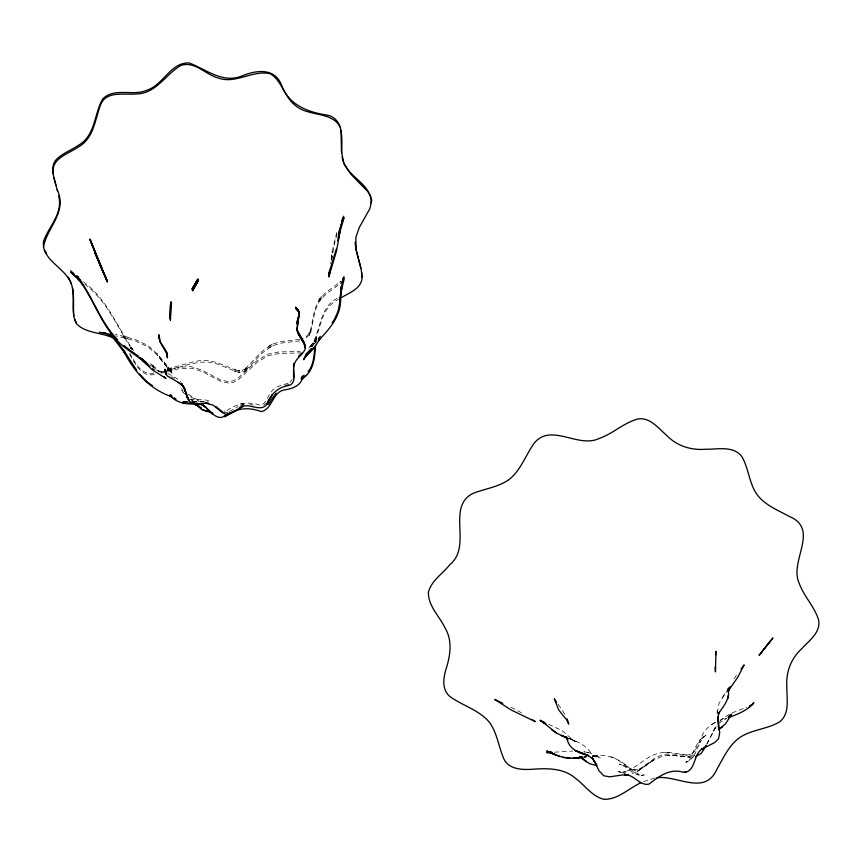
<?xml version="1.0" encoding="UTF-8"?>
<svg xmlns="http://www.w3.org/2000/svg" width="862" height="862" viewBox="0 0 862 862"><rect width="100%" height="100%" fill="white"/><g stroke="black" fill="none" stroke-linecap="round" stroke-linejoin="round"><path stroke-width="0.65" stroke-dasharray="4.31 3.23" d="M336.783 232.406L332.193 251.284L330.706 263.47M337.096 233.925L334.402 243.483L331.751 259.268M331.159 260.012L332.193 251.284M331.622 260.292L332.506 252.803M717.206 713.014L719.048 703.252L726.3 691.949M310.643 329.801L308.952 333.713L310.643 329.801L314.684 309.609L318.789 299.901L326.041 292.304L341.029 281.465L339.747 282.38M310.956 331.32L309.264 335.232L310.956 331.32L315.007 311.128L319.102 301.42L326.353 293.834L340.264 283.76M315.47 341.341L316.494 336.88L315.19 341.621L316.817 337.602L314.673 341.6L316.666 338.55L307.454 349.994M315.783 342.86L316.807 338.4L315.503 343.141M694.19 755.5L700.375 741.579L699.782 742.645L704.2 736.396L702.347 738.174L705.881 735.329L703.338 737.366M707.131 743.615L716.322 726.16M706.517 744.423L716.236 725.923L714.943 727.884M292.207 379.345L289.837 382.351M312.141 346.933C320.933 331.213 319.759 308.445 338.313 299.502M734.015 678.868L737.064 674.418M713.219 730.976L716.936 725.211M722.485 697.283L725.933 692.466M693.748 756.297L689.201 761.017L685.743 762.245L689.438 760.144L689.007 760.661C694.19 752.558 695.731 741.363 704.836 736.18M321.698 296.345L318.789 299.901M322.011 297.864L319.102 301.42M309.857 346.696L313.563 342.365M309.038 333.432L306.452 336.482L303.37 338.26M309.35 334.952L304.717 339.186M311.667 346.459L316.645 340.835M311.527 346.61L313.876 343.884M314.307 343.507L315.869 341.718M263.901 405.302L265.442 403.631M719.759 721.311L722.119 718.789L729.661 714.081M310.158 347.052C321.548 332.053 318.261 307.098 338.001 297.983M299.642 339.38L281.174 341.535L272.036 344.24L261.919 351.48L244.366 369.798L246.888 367.481L243.159 370.089L245.422 369.108L241.64 370.509L238.084 370.563L239.744 370.897L234.292 369.723L239.744 370.897M299.954 340.899L281.497 343.054L272.349 345.759L262.231 353L244.679 371.317L247.2 369.001L243.472 371.608L245.745 370.638L241.953 372.028L238.397 372.082L240.056 372.416L234.604 371.242L240.056 372.416M711.646 724.522L716.656 721.709C710.245 724.619 704.879 729.575 701.873 735.997L695.149 750.813L695.634 749.918L691.065 754.616L691.68 754.196L685.796 755.327L686.464 755.338L671.11 753.819L663.201 754.401L654.894 758.14L640.369 768.451L636.996 769.928L637.805 769.604L631.76 769.507L635.434 770.208L634.572 770.068M718.649 723.38L726.483 718.391L724.791 719.253M340.059 283.9L341.341 282.984M272.036 344.24L266.261 347.806M272.349 345.759L266.573 349.325M229.475 411.454L238.192 406.562M720.201 720.169L727.291 717.076M643.591 781.575L655.626 777.772M288.059 383.288C281.863 385.314 274.331 386.521 270.743 392.684C267.392 396.768 266.186 404.44 260.001 405.248C247.879 400.571 236.091 404.127 225.866 411.249L226.404 411.152L224.314 411.228M732.161 712.885L746.848 707.163M619.767 772.492C635.122 771.565 644.647 755.726 659.678 753.043C671.358 750.91 682.909 755.899 694.567 755.177M686.314 762.062L687.962 761.48M226.178 412.769L228.387 412.068M632.051 773.548L637.072 771.565L653.795 760.004L663.331 755.845L672.36 755.284L689.859 757.224L672.403 755.263L667.694 755.198L694.201 757.095M167.357 368.893L193.594 361.814L199.219 360.715L208.044 360.521L217.299 362.611L236.016 370.11M163.823 371.5L189.521 364.249L199.531 362.234L208.356 362.04L217.612 364.13L236.328 371.63M167.056 370.046L178.542 367.212L191.342 366.684L201.891 370.067L220.898 380.088L229.367 381.758L233.936 380.519L238.365 377.858L256.704 360.919L267.586 354.228L278.523 352.008L300.245 351.373M167.368 371.565L178.854 368.731L191.655 368.203L202.204 371.587L221.222 381.607L229.691 383.278L234.248 382.038L238.677 379.377L257.016 362.439L267.899 355.747L278.835 353.528L300.558 352.892M159.739 371.975L162.164 371.339M161.269 373.181L166.107 371.91M243.644 403.168L240.563 403.912M242.147 405.086L243.968 404.612M161.248 372.233L163.726 371.597M240.875 405.431L243.957 404.687M241.802 405.215L243.644 404.763M641.64 775.315L644.27 774.895C635.111 777.502 628.84 767.816 621.222 764.691L622.245 765.176L619.185 764.066L625.165 765.93L638.279 774.27L637.664 773.947L642.19 775.347L641.08 775.391M167.109 369.141L172.443 368.44L167.907 368.904L172.378 369.259L168.413 368.624L171.355 369.744L168.305 368.128L170.654 369.83L167.874 367.395L171.657 371.727L156.981 353.614L147.747 345.425L134.914 339.337L115.26 334.251M167.433 370.66L172.766 369.96L168.219 370.423L172.702 370.779L168.726 370.143L171.667 371.263L168.618 369.647L170.967 371.36L168.187 368.914L171.969 373.246L157.304 355.133L148.059 346.944L135.237 340.856L115.745 335.814M624.185 772.072L626.157 771.846L621.858 772.287L618.173 771.404L625.618 773.667M584.07 757.019L586.699 756.739M593.261 756.049C606.848 753.119 620.037 759.282 629.928 768.398L630.855 769.033L618.119 760.122M583.93 757.03L586.58 756.75M593.218 756.06L597.204 755.64M583.574 757.095L586.117 756.836L583.509 757.105M592.463 756.189L594.995 755.931L592.409 756.189M554.578 752.181L572.68 751.071M154.061 373.052C141.142 375.8 134.871 362.374 129.699 353.183M154.384 374.571C139.956 377.416 134.483 361.469 128.212 351.89M192.345 401.563L208.011 401.897M192.334 401.261L207.192 401.681M187.356 401.843L182.798 401.681L188.013 401.8M593.002 756.297L598.67 757.019L596.633 756.362L600.997 758.14L589.996 753.022L583.833 751.729M182.798 401.681L188.142 401.8M664.861 752.515L670.755 752.698M194.586 401.961L191.752 401.444L194.004 401.854M249.818 404.44L253.353 405.108M189.748 399.278L206.158 400.043L211.74 402.004M584.328 751.847L589.996 753.022M123.298 336.115L129.516 337.559M123.622 337.635L129.828 339.078M223.883 412.208L225.639 412.726M614.843 758.301L609.94 756.448M568.564 738.346C578.24 741.816 588.994 746.503 592.981 756.825M568.424 738.303L576.764 741.686M548.598 724.199L562.401 730.847L574.9 741.643L571.883 739.24L575.794 741.665L570.375 738.691L573.78 740.566M572.465 739.833L574.631 740.803M188.121 394.311L200.857 401.789M629.928 768.398L632.686 769.669M510.983 707.249L523.062 713.596M190.696 396.865L198.702 401.369M167.605 373.375L177.184 378.741L180.772 381.704M171.107 376.683L174.307 378.472M150.214 363.624L155.914 367.955M150.527 365.154L159.05 371.737L152.714 366.662M152.391 365.143L161.442 372.772M182.744 392.135L184.705 393.794M83.377 281.831C106.705 298.661 117.178 326.364 132.651 349.498L129.85 346.007L133.664 350.5M84.681 284.201C106.716 300.418 117.07 326.579 131.509 348.851M191.827 400.097L193.691 401.983M190.922 398.977L193.702 401.907M181.386 388.848L182.97 390.561M191.127 399.171L193.788 401.983M181.699 390.367L183.294 392.081M131.692 349.325L130.162 347.526L131.563 349.272M171.657 371.727L156.981 353.614M171.969 373.246L157.304 355.133M558.21 704.254L565.946 715.902M717.173 710.794L717.216 714.124M638.009 770.887L637.072 771.565L654.172 759.627L638.009 770.887"/><path stroke-width="1.29" d="M298.834 314.07L298.877 312.109M297.088 329.607L299.189 313.617L298.489 310.363L295.591 307.131L298.392 310.309L299.092 313.574L296.84 329.499L298.651 334.693L304.2 344.003L304.986 347.936M299.146 315.6L299.189 313.617L297.164 324.791M298.705 314.016L298.769 312.055M340.027 300.116L341.277 286.658L340.846 290.225L343.13 278.254M715.643 655.045L715.956 651.349L715.482 671.907L715.029 667.166M43.412 247.114C47.098 227.212 67.667 212.171 57.215 189.694M371.059 202.872C371.921 182.809 344.401 176.441 342.117 156.765M339.779 302.443L338.119 310.988L335.006 318.164M293.489 366.803L293.791 364.012M314.921 346.362C313.973 355.015 313.93 364.615 308.111 371.705M315.503 345.371C314.867 357.137 313.876 371.781 302.368 378.364L306.409 375.229M340.63 294.308L339.843 301.366L340.264 297.789M337.753 240.724L339.962 228.182L338.324 237.395M338.637 238.914L340.274 229.701L336.589 250.691L328.821 276.971L330.426 269.58L329.683 273.103M704.06 747.763L704.76 747.332L701.657 749.24L714.76 742.505L718.531 738.723L719.716 732.754L717.895 716.861L717.744 718.1L719.199 712.303L718.617 713.434C723.606 706.064 730.491 698.446 728.067 688.91L727.108 691.399M728.519 695.138L727.873 698.576M298.004 318.013L296.905 323.282L297.983 318.013M718.973 728.11L718.682 729.521L717.593 718.24M329.306 271.756L328.508 275.452L329.37 271.584M343.442 279.773L341.794 282.736L344.358 278.157L341.158 291.744L341.589 288.177L340.156 302.885L340.576 299.319C341.04 316.311 329.273 329.047 318.531 340.587L320.007 338.507L314.942 346.815L305.741 356.146L313.552 348.183L306.904 354.928L303.586 359.713L305.105 356.286M336.277 249.172L329.78 270.366M339.316 231.598L341.277 224.206M339.628 233.117L344.024 217.72L341.05 224.67M293.414 365.046L293.942 363.29M341.934 221.739L343.701 216.2M728.896 689.762L728.045 691.895L730.179 686.54M341.729 220.834L343.205 217.353M729.306 688.727L728.304 690.828L737.829 677.166L744.132 664.936L740.997 669.149M706.01 745.899L701.248 753.442L695.311 756.761M704.696 748.033L705.913 745.63M301.635 377.631L302.454 376.058M342.914 278.62L344.046 276.637M268.535 404.418L274.041 395.755M332.172 322.722L334.618 319.026M728.002 689.578L729.349 687.682L727.83 689.816M760.93 652.911L759.034 655.389L772.945 637.912L760.93 652.911L770.714 640.649M318.218 339.068L320.298 336.352M274.741 394.893L276.142 393.169M301.064 378.289L304.049 375.304M298.467 356.566L301.711 353.075M749.897 706.7L753.905 702.638C747.473 710.654 737.516 714.156 728.271 717.787M305.417 354.627L311.505 348.431M722.658 726.763L719.037 729.295L725.642 723.735L731.558 714.113L728.767 716.581L730.825 715.535L728.465 716.57M304.361 376.823L301.377 379.808L302.767 377.578C300.601 386.004 291.938 388.837 284.094 389.99C272.327 392.307 272.446 409.224 261.369 411.616C245.724 406.002 235.8 409.008 221.911 417.423C217.041 418.167 213.323 414.439 209.811 411.713L212.214 412.995L201.794 409.45L193.077 402.565M702.314 748.83C692.994 754.239 696.119 771.813 683.76 772.341C669.591 768.031 659.419 776.166 648.957 784.14C639.658 786.133 634.098 774.313 624.756 774.744L628.646 775.25L627.967 775.164M751.308 705.267L752.838 704.038L749.293 706.215M718.358 729.748L719.705 728.767M341.212 297.724C349.013 292.821 360.445 289.233 362.018 278.803C362.277 266.218 355.758 254.71 355.144 242.211M235.972 410.571L236.576 410.237L224.486 416.669L236.576 410.237M641.231 782.577C628.904 788.159 618.248 799.645 603.928 799.333C592.097 796.402 585.007 785.422 575.665 778.451C564.298 768.387 548.404 768.161 534.095 769.141C522.868 770.025 507.578 769.971 503.149 757.17C498.355 745.533 496.997 732.344 489.217 722.076C479.477 710.493 464.37 706.28 452.173 698.048C441.15 691.701 443.1 677.941 446.451 667.748C450.406 654.883 452.453 640.337 445.18 628.182C439.609 616.255 427.94 606.072 428.414 592.065C431.69 580.288 442.949 573.489 450.19 564.308C472.484 545.657 446.031 506.985 472.893 493.452C484.907 488.646 498.387 487.213 509.119 479.487C520.971 470.07 525.648 455.114 534.224 443.143C551.12 422.509 577.939 448.509 598.993 438.542C612.817 433.801 623.635 422.865 637.794 418.986C650.067 416.949 658.331 428.285 666.606 435.342C676.638 445.859 691.162 450.47 705.482 449.253C717.464 449.501 733.066 445.406 741.643 456.31C748.044 466.902 748.809 479.768 754.616 490.65C761.782 504.076 776.802 509.561 789.409 516.489C820.064 529.408 788.978 561.151 799.106 583.068C803.837 596.515 814.892 606.805 818.749 620.597C820.592 632.913 808.782 640.757 801.606 648.849C790.95 658.46 785.745 672.629 786.866 686.852C786.586 698.619 790.282 714.07 779.194 722.14C768.193 728.509 755.037 729.381 743.766 735.167C730.157 742.074 724.091 756.858 716.818 769.346C705.127 796.143 677.133 775.035 656.941 777.707M286.076 385.551L288.371 384.808M683.76 772.341L686.378 772.029M581.441 757.289C569.426 759.885 557.412 756.739 546.842 750.931L554.029 753.981L546.874 751.761L551.68 752.44L546.82 752.655L551.992 752.343M581.279 757.31L575.967 757.87L582.303 757.224L573.004 758.14L582.066 757.235M578.811 757.569L581.473 757.429M197.797 403.535L183.121 403.2L197.797 403.535C187.528 404.935 177.001 403.211 169.706 395.475L171.991 396.8C149.783 389.516 134.203 371.77 123.751 351.405L125.54 354.034L113.267 338.023M582.68 757.504L579.555 756.728L589.489 763.646L597.172 765.736M562.832 757.386L570.041 758.194M628.646 775.25L622.224 774.97L609.725 776.824L603.809 775.778L599.144 770.897L592.722 758.614L595.006 762.202L594.263 761.027M196.127 403.481L202.592 404.892L201.126 404.256L206.007 407.435L203.023 404.838L212.946 414.234L204.596 406.304M101.317 332.473L109.183 334.294M99.27 332.15L101.791 332.786M207.009 410.096L209.638 410.786M588.52 755.597L575.266 750.511L588.52 755.597C579.102 753.366 568.155 748.83 567.002 737.915L567.724 739.908L565.72 736.622L567.983 738.659L556.41 732.98L540.366 720.201L545.829 723.961L540.075 720.567L544.946 722.636M207.322 411.616L201.794 409.45M114.355 338.626C102.362 332.107 86.383 333.939 76.459 323.756C70.533 312.615 74.886 299.567 72.408 287.671M559.901 756.577L553.232 753.797M550.182 752.332L554.029 753.981M109.786 335.35L104.086 332.754L108.235 334.564M104.086 332.754L113.849 337.031M502.783 703.306L494.594 699.351L511.101 709.954L535.237 721.591L531.962 719.49M587.173 755.08L592.625 758.528L591.623 757.687L593.476 759.799M222.881 412.208L215.845 406.508M201.471 407.92L195.555 403.858M551.583 729.683L556.41 732.98M152.369 385.659L147.1 381.995L139.633 374.054M543.06 722.044L545.829 723.961M152.542 368.699L154.126 369.809M130.679 350.662L135.345 353.926M136.315 354.616L138.232 355.995M174.124 397.651L176.085 399.074M170.256 394.591L171.98 395.863M123.686 345.35L129.742 350.004M113.127 336.245L110.067 333.842L116.758 341.19M141.12 358.161L143.06 359.723M144.342 362.029L142.273 360.036L147.348 364.917C137.489 355.241 124.484 349.293 115.465 338.637C99.389 320.642 92.374 296.679 77.505 277.801L82.978 284.837L77.505 277.801M139.364 357.439L140.991 358.818L139.159 357.148M581.225 757.256L586.311 761.674L581.225 757.256L583.229 758.98M76.492 275.872L78.464 277.575M79.757 279.945L70.91 272.295L80.112 281.152M70.598 270.776L74.326 274.094M163.974 376.608L166.01 378.526L152.068 369.669L145.322 362.988M141.961 358.517L147.036 363.398M149.783 366.307L145.01 361.458M180.955 383.137L182.259 384.43M117.588 339.671C99.733 321.58 92.794 296.032 77.181 276.282L79.8 279.633L77.095 276.724M194.025 403.427L195.879 405.377L193.217 402.565M189.112 400.054L187.42 397.63C190.179 406.993 201.934 402.242 208.83 403.448L205.468 403.147L213.226 405.194L222.471 412.726L225.963 414.245L230.66 413.275L242.793 406.455L239.83 407.769C248.17 401.336 260.205 413.2 266.864 404.278L272.273 394.796L266.681 404.537C270.366 394.354 278.394 386.758 289.352 385.379C297.207 382.038 292.52 371.921 294.114 365.531C295.16 358.193 303.413 355.004 305.439 348.237C305.363 340.932 297.605 336.288 297.013 328.972M556.593 702.196L554.244 698.694L558.662 709.911L566.636 719.824L568.737 724.102L567.153 718.908M77.181 276.282L81.103 281.314M187.571 397.21L188.067 397.835L187.108 396.111L187.679 397.49M595.814 763.344L596.763 764.605M117.523 342.128L124.462 351.47M136.67 370.24L123.438 349.886L125.227 352.515M166.538 374.183L164.793 369.216L166.183 373.418M298.802 311.882L295.903 308.65L298.705 311.828M183.035 385.896L181.731 383.881L184.479 388.773L187.679 398.406L184.683 389.538L184.942 390.152L182.582 385.95L178.283 382.383L178.843 382.696L166.851 375.703L165.105 370.746M165.87 371.899L164.771 370.175L165.181 370.972M44.318 250.023L46.332 253.234M68.055 277.004C75.641 288.576 72.807 302.777 73.798 315.761M71.244 284.007C65.577 267.511 41.753 260.755 43.456 241.554C48.66 226.415 63.379 213.399 58.638 195.943M340.447 127.36C331.892 110.972 308.37 116.876 295.472 105.53C284.428 97.191 282.283 81.297 270.506 73.873C252.943 69.359 235.843 84.519 218.129 77.968C205.555 74.649 194.758 60.739 180.901 65.426C165.655 74.283 155.99 93.839 136.304 93.936C124.139 95.186 106.22 90.348 100.509 104.981C94.992 119.602 93.807 138.146 78.776 146.777C68.895 153.759 50.75 158.209 53.228 173.704M74.822 319.5L76.147 322.237M183.595 386.424L187.366 396.886L184.156 387.253M297.476 330.739L304.308 342.57L305.126 346.718M166.732 353.603L159.89 341.772L159.222 336.18L159.739 339.434M297.196 330.62L304.598 344.595M99.68 263.233L89.96 239.183L96.35 254.893M100.779 265.755L107.007 280.322L94.971 252.243L99.658 263.266M102.578 270.905L90.273 240.703M98.052 259.182L89.96 239.183M98.99 261.445L102.255 269.386M97.341 257.307L99.798 263.341M166.388 351.34L166.689 352.17M159.427 337.915L158.91 334.661C157.649 342.914 167.077 348.108 167.422 356.254L167.357 355.597L167.465 357.978L166.916 353.054M57.528 191.213L53.961 177.691M360.876 268.254L356.2 250.002L355.801 237.546L359.4 227.234L369.917 208.615L371.737 200.35L370.52 195.922L367.837 191.644L350.64 173.984L343.895 163.468L341.427 151.324L341.029 130.184M55.836 185.093C53.81 176.861 49.877 166.56 56.418 159.341C62.797 153.253 71.223 150.128 78.453 145.258C95.477 135.711 93.969 114.064 102.686 99.022C114.215 87.04 132.899 96.479 146.928 90.198C163.414 84.972 170.708 61.945 189.295 62.969C206.352 69.542 222.935 84.045 242.416 75.759C257.426 69.703 275.84 67.786 282.068 86.512C289.05 104.453 307.357 111.92 325.06 114.775C344.347 117.113 341.858 138.642 341.74 152.843M165.181 371.554L165.332 372.244M167.109 354.735L167.045 354.067L167.153 356.459L167.045 353.301M361.598 272.241L361.706 277.284M293.511 369.205L293.597 377.653M170.708 303.941L170.094 318.821L170.288 305.18L171.182 301.754L170.708 303.941M171.021 305.46L170.407 320.341L170.601 306.7L171.495 303.273L171.021 305.46M197.517 279.805L192.043 289.32L198.098 278.911L192.28 288.835L197.517 279.805M197.84 281.335L192.355 290.839L198.411 280.43L192.592 290.365L197.84 281.335M194.898 403.491L192.064 402.963L194.898 403.491M567.347 737.85L561.281 735.394L567.239 737.818M107.319 281.842L95.283 253.762L107.319 281.842M165.73 374L164.868 370.035L165.73 374"/></g></svg>
